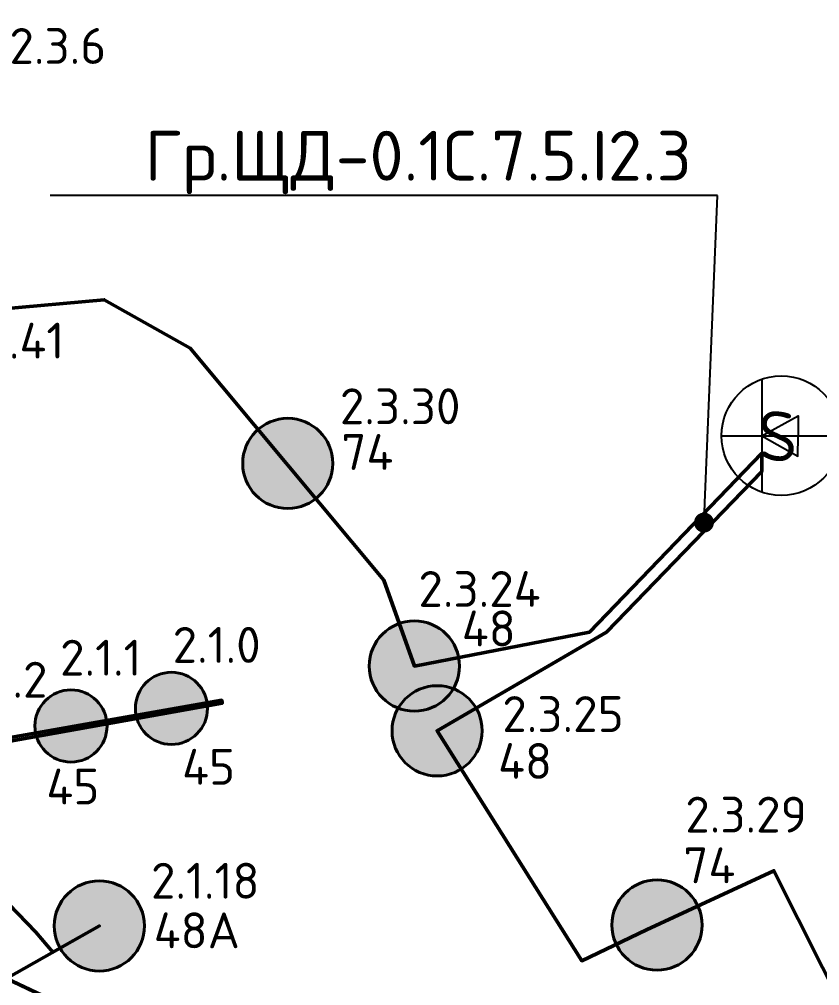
# Model space of a CAD drawing. Header units: millimetres. Extents: x -813692 to 807431, y 0 to 1813163.
# Drawn here: x 23610 to 27628, y 809603 to 814452 of the extents above; entities that cross this region are included whole.
import ezdxf
from ezdxf import colors
from ezdxf.entities.mleader import LeaderData, LeaderLine
from ezdxf.math import Vec2, Vec3

# ---------------------------------------------------------------- set-up
doc = ezdxf.new("R2010")
doc.units = ezdxf.units.MM
for name, color, linetype, lineweight in [('0_Авт.', 10, 'Continuous', 5), ('_Гр.ЩД-0.1С.7.5.I2.1', 6, 'Continuous', 50), ('_Гр.ЩД-0.1С.7.5.I2.3', 6, 'Continuous', 50), ('_освещение_dali', 3, 'Continuous', 50), ('A-ANNO-DIMS', 7, 'Continuous', 9), ('АР_лифты_Р', 252, 'Continuous', 35), ('АР_монолит', 252, 'Continuous', 50)]:
    doc.layers.add(name, color=color, linetype=linetype, lineweight=lineweight)
for name, color, linetype, lineweight, true_color in [('DLX_LUM 1', 7, 'Continuous', 40, 0x130bf4), ('DLX_LUM 2', 7, 'Continuous', 40, 0x1b0ff0), ('DLX_LUM 3', 7, 'Continuous', 40, 0x130bf4), ('DLX_LUM 5', 7, 'Continuous', 40, 0xfb3904)]:
    doc.layers.add(name, color=color, linetype=linetype, lineweight=lineweight, true_color=true_color)
doc.layers.add('Вставка', color=252, linetype='Continuous')
doc.styles.add('GOST 2.304', font='GOST Common.ttf')
doc.styles.add('ISOCPEUR', font='isocpeur.ttf')
doc.styles.add('TableTextStyle', font='isocpeur.ttf')
doc.linetypes.add('Truba', pattern='A,3e-05,[4,MSH_7,S=1,R=0,X=0,Y=0],-3.022072', length=3.022102)
doc.linetypes.add('Проводка в лотке', pattern='A,7.5,[130,ltypeshp.shx,S=0.5,R=0,X=0,Y=0],1,[130,ltypeshp.shx,S=1,R=90,X=0,Y=-0.5],1,[130,ltypeshp.shx,S=0.5,R=0,X=0,Y=0],7.5', length=17)
doc.dimstyles.new('М-200', dxfattribs={"dimtxt": 400, "dimasz": 160, "dimexe": 200, "dimexo": 400, "dimgap": 50, "dimtad": 1, "dimdec": 0, "dimzin": 0, "dimdsep": 46, "dimtxsty": 'GOST 2.304', "dimblk": 'ARCHTICK', "dimcen": 180, "dimdle": 200, "dimadec": 0, "dimazin": 0, "dimtfac": 1, "dimtdec": 0, "dimtmove": 1, "dimatfit": 0, "dimfxl": 1, "dimtolj": 1, "dimtzin": 0, "dimarcsym": 0})

# ---------------------------------------------------------------- blocks, each defined once
blk = doc.blocks.new('_ArchTick')
at = {"color": 0, "linetype": 'ByBlock', "const_width": 0.15}
blk.add_lwpolyline([(-0.5, -0.5), (0.5, 0.5)], dxfattribs=at)
blk = doc.blocks.new('*D38')
at = {"layer": 'A-ANNO-DIMS', "color": 0, "lineweight": -2, "transparency": 16777216}
blk.add_arc((-165703.8, -113309.3), 107894.2, 269.999998, 325.999999, dxfattribs=at)
at = {"layer": 'Defpoints', "color": 0, "lineweight": 30, "transparency": 16777216}
for p in [(-165703.8, -113309.3), (-165703.8, -113309.3), (-75741.3, -173989.8), (-131171, -215527.9), (-165703.8, -221903.3)]:
    blk.add_point(p, dxfattribs=at)
at = {"layer": 'A-ANNO-DIMS', "color": 0, "lineweight": -2, "transparency": 16777216, "xscale": 160, "yscale": 160, "zscale": 160}
for p, rotation in [((-76255.4, -173643), 55.99999895826774), ((-165703.8, -221203.5), 179.9999981265246)]:
    blk.add_blockref('_ArchTick', p, dxfattribs=dict(at, rotation=rotation))
at = {"layer": 'A-ANNO-DIMS', "color": 0, "transparency": 16777216, "insert": (-114299.5, -207822), "char_height": 400, "attachment_point": 5, "rotation": 28.5412, "style": 'GOST 2.304'}
blk.add_mtext('\\A1;56,0%%D', dxfattribs=at)
blk = doc.blocks.new('A$C85fa3c5e')
at = {"layer": '0_Авт.', "color": 6, "lineweight": 25, "ltscale": 100}
for points in [[(5.418, 6.505), (2.589, 3.676), (3.15, 5.068)], [(5.418, 6.505), (2.589, 3.676), (3.981, 4.236)], [(6.655, 5.428), (3.827, 2.599), (4.387, 3.991)], [(6.655, 5.428), (3.827, 2.599), (5.218, 3.16)], [(-0.973, 2.838), (-0.98, -2.836)], [(-0.976, 0), (0.849, 1.003), (0.849, -0.01)], [(-3, 0), (3, 0)], [(-0.976, 0), (0.838, -1.023), (0.849, -0.01)]]:
    blk.add_lwpolyline(points, dxfattribs=at)
blk.add_circle((0, 0), 3, dxfattribs=at)
blk = doc.blocks.new('DIC5')
at = {"lineweight": 0, "ltscale": 100, "style": 'TableTextStyle'}
for tag, p, height in [('73', (-1092.3, 4069.9, -497), 180), ('48', (-874.8, 2910.8, -497), 180), ('S', (2995.9, 2719.1), 250), ('73', (2203.5, 2495.7, -497), 180), ('45', (5169.2, 2403.1, -497), 180), ('45', (4604.2, 2338.9, -497), 180), ('45', (4099, 2228.5, -497), 180), ('72', (-478.4, 2162.7, -497), 180), ('45', (3628.6, 2152.3, -497), 180), ('75', (-3291.4, 2015.1, -497), 180), ('48А', (-2421.4, 1530.3, -497), 180), ('45', (3081.2, 1452.1, -497), 180), ('45', (2539.9, 1348.6, -497), 180), ('46', (-4370.2, 1233.2, -497), 180), ('48А', (-635, 1263, -497), 180), ('45', (1990.7, 1241.3, -497), 180), ('45', (1410.5, 1180.9, -497), 180), ('48А', (5060.5, 1219.6, -497), 180), ('45', (668.2, 1103.4, -497), 180), ('45', (-2691, 1013.8, -497), 180), ('45', (-1866.4, 1014.4, -497), 180), ('72', (3777.4, 958.7, -497), 180), ('72', (2498, 394.4, -497), 180), ('45', (-3211.8, 321.7, -497), 180), ('72', (1518.8, 337.8, -497), 180), ('45', (-3890.4, 224.1, -497), 180), ('S', (-1672.6, 182.2), 250), ('45', (-4605.7, 134.2, -497), 180), ('48', (3437.5, 83.7, -497), 180), ('75', (6907.8, 29.7, -497), 180), ('73', (-2623.3, -652.2, -497), 180), ('75', (-484.9, -619.4, -497), 180), ('46', (2139.4, -632.3, -497), 180), ('74', (3651.5, -1327.7, -497), 180), ('48', (340.9, -1703.2, -497), 180), ('48А', (-1815.1, -2177.9, -497), 180), ('75', (5458.9, -2276.1, -497), 180), ('74', (2490.4, -2364.2, -497), 180), ('73', (35.7, -2443.3, -497), 180), ('76', (-2742, -2568.4, -497), 180), ('75', (-369.2, -3189.3, -497), 180), ('47', (-3250.3, -3246, -497), 180), ('48', (-2516.5, -3718.4, -497), 180), ('47', (694.5, -3696.7, -497), 180), ('46', (1889.9, -4006.8, -497), 180), ('45', (-4753.3, -4413, -497), 180), ('48А', (-1089.8, -4515.4, -497), 180), ('72', (-3492.2, -4556.2, -497), 180), ('71', (258.2, -4547.4, -497), 180), ('46', (1480.3, -4587.8, -497), 180), ('72', (-1967.2, -4618.8, -497), 180), ('48', (267.2, -5226.1, -497), 180)]:
    blk.add_attdef(tag, p, '', height=height, dxfattribs=at)
at = {"layer": '_освещение_dali', "color": 7, "style": 'TableTextStyle'}
for s, p in [('45', (5216.8, 1791.4, -497)), ('45', (4535.2, 1692.3, -497)), ('48А', (5074.2, 970.7, -497))]:
    blk.add_text(s, height=180, dxfattribs=at).set_placement(p)
blk = doc.blocks.new('DIC7')
at = {"lineweight": 0, "ltscale": 100, "style": 'TableTextStyle'}
for tag, p, height in [('72', (-3441.5, 6318.3, -497), 180), ('75', (-6396.2, 5349.1, -497), 180), ('48', (-4786, 5062.7, -497), 180), ('73', (-4584.1, 4464.6, -497), 180), ('48А', (-6638.2, 4353.4, -497), 180), ('73', (-1551, 3817.3, -497), 180), ('74', (-3100.8, 2954.7, -497), 180), ('74', (-5668, 2846.2, -497), 180), ('S', (-4333.4, 2077.8), 250), ('48', (-2915.7, 2137, -497), 180), ('73', (-1862.8, 1449.9, -497), 180), ('74', (-3280.7, 962.2, -497), 180), ('75', (-5831.5, 932.5, -497), 180), ('48А', (-4354.4, 914.7, -497), 180), ('72', (259.8, 444, -497), 180), ('48', (-4219.8, 360.9, -497), 180), ('46', (-6422.4, 267.5, -497), 180), ('48А', (-1831.2, 263.8), 180), ('47', (-5467, -79.4, -497), 180), ('73', (-3441.8, -294.6, -497), 180), ('72', (-2200.2, -348.4, -497), 180), ('74', (-4955.3, -843.3, -497), 180), ('48А', (-3128, -826.2, -497), 180), ('72', (-2490.2, -1368.6, -497), 180), ('47', (-4468.8, -1415.5, -497), 180), ('45', (-1081, -1737.8, -497), 180), ('45', (-1520.1, -2001.2, -497), 180), ('74', (-3817, -2031.3, -497), 180), ('45', (-1959.1, -2264.6, -497), 180), ('45', (-2398.2, -2528, -497), 180), ('45', (-2837.2, -2791.4, -497), 180), ('45', (-3276.3, -3054.8, -497), 180), ('45', (-3715.3, -3318.2, -497), 180), ('75', (-1825.3, -3480, -497), 180), ('45', (-4154.4, -3581.6, -497), 180), ('74', (138.9, -3809.5, -497), 180), ('75', (-2876.2, -3847.8, -497), 180), ('S', (2703.3, -4113.4), 250), ('46', (-5429.5, -4202.3, -497), 180), ('48', (533, -4726.1, -497), 180), ('74', (-4451.4, -4841.8, -497), 180), ('48', (954.2, -5353.9, -497), 180), ('74', (1872.8, -5858.5, -497), 180), ('46', (5052.1, -8079, -497), 180), ('74', (3331.4, -8568.7, -497), 180)]:
    blk.add_attdef(tag, p, '', height=height, dxfattribs=at)
for p in [(-2646.7, 3851.3, -497), (-3152.4, 3771.2, -497), (-3658.1, 3691.1, -497), (-4163.8, 3611, -497), (-4669.5, 3530.9, -497), (-5175.2, 3450.8, -497), (-5680.9, 3370.7, -497), (-6186.6, 3290.6, -497), (-6692.3, 3210.5, -497)]:
    blk.add_attdef('45', p, '', height=180, rotation=345, dxfattribs=at)
at = {"layer": '_освещение_dali', "color": 18, "true_color": 0x000000, "style": 'TableTextStyle'}
for s, p in [('74', (146.1, -4038.7, -497)), ('48', (750.8, -4924.4, -497)), ('48', (932.8, -5589.4, -497)), ('74', (1863, -6113.1, -497))]:
    blk.add_text(s, height=180, dxfattribs=at).set_placement(p)
blk = doc.blocks.new('_Dot')
at = {"color": 0, "linetype": 'ByBlock', "lineweight": -2}
blk.add_line((-0.5, 0), (-1, 0), dxfattribs=at)
at = {"color": 0, "linetype": 'ByBlock', "const_width": 0.5}
blk.add_lwpolyline([(-0.25, 0, 1), (0.25, 0, 1)], format="xyb", close=True, dxfattribs=at)
blk = doc.blocks.new('A$Cab2378fa')
at = {"lineweight": 25, "true_color": 0xfff5f5}
h = blk.add_hatch(color=7, dxfattribs=at)
h.dxf.hatch_style = 1
h.paths.add_polyline_path([(0, 0), (-141.6, -170.3, 0.174923), (3, -222.4, 0.197808), (162.3, -156.8)])
h.paths.add_polyline_path([(-163.2, 157.6), (0, 0), (147.8, 177.8, 0.175398), (3, 230.2, 0.209014)])
at = {"lineweight": 25}
h = blk.add_hatch(color=256, dxfattribs=at)
h.paths.add_polyline_path([(162.3, -156.8, 0.442338), (147.8, 177.8), (0, 0)])
h.paths.add_polyline_path([(-141.6, -170.3), (0, 0), (-163.2, 157.6, 0.430096)])
blk.add_circle((3, 3.9), 226.3)
blk = doc.blocks.new('Оси200')
at = {"layer": 'A-ANNO-DIMS'}
dim = blk.add_angular_dim_2l(base=(-131171, -215527.9), line1=((-165703.8, -113309.3), (-75741.3, -173989.8)), line2=((-165703.8, -113309.3), (-165703.8, -221903.3)), text='56,0%%D', dimstyle='М-200', override={"dimadec": 2, "dimtmove": 2}, dxfattribs=at)
dim.commit()
dim.dimension.update_dxf_attribs({"geometry": '*D38', "text_midpoint": (-114299.5, -207822), "dimtype": 130})
blk = doc.blocks.new('A$C6724712c')
at = {"layer": 'A-ANNO-DIMS', "color": 18, "lineweight": 0, "true_color": 0x000000}
blk.add_blockref('Оси200', (433047.4, 279674.7), dxfattribs=at)

msp = doc.modelspace()

# ---------------------------------------------------------------- block references
at = {"layer": 'Вставка', "linetype": 'Truba', "lineweight": 30, "ltscale": 100}
msp.add_blockref('A$C6724712c', (-266052.4, 717506.5), dxfattribs=at)

# ---------------------------------------------------------------- next in the draw order: linework, layer by layer
at = {"layer": '_Гр.ЩД-0.1С.7.5.I2.1', "ltscale": 100}
for points in [[(23059.3, 810740.4), (24628.9, 811021.4), (24626.4, 811035.8), (23098.1, 810766.9)], [(22109, 805741.4), (24377.7, 806568.2), (25770.5, 808587.9), (23546.1, 809639.3), (24011.5, 809903), (23778.8, 809771.1), (23693.2, 809871), (23059.3, 810526.7)]]:
    msp.add_lwpolyline(points, dxfattribs=at)
at = {"layer": '_Гр.ЩД-0.1С.7.5.I2.3', "ltscale": 100}
msp.add_lwpolyline([(23546.1, 809639.3), (26840.4, 808072.2), (28441, 808106.1), (29730, 807809.3), (29802.7, 808144.2), (28252.2, 808480.9), (27398.3, 810179.5), (26757.9, 809882.6), (26433.1, 809728.1), (25707.2, 810882), (26557.1, 811377.2), (27337.3, 812183.9), (27337.4, 812276), (26472, 811377.8), (25592.9, 811207.2), (25438.9, 811638.3), (24468.3, 812803), (24036.4, 813045.2), (22986.5, 812951.8)], dxfattribs=at)

# ---------------------------------------------------------------- next in the draw order: block references
at = {"layer": '0_Авт.', "color": 3, "linetype": 'Проводка в лотке', "ltscale": 100, "xscale": 100, "yscale": 100, "zscale": 100}
msp.add_blockref('A$C85fa3c5e', (27435.1, 812362.8), dxfattribs=at)
at = {"layer": '_Гр.ЩД-0.1С.7.5.I2.1', "lineweight": 0}
ref = msp.add_blockref('DIC5', (19210, 808820), dxfattribs=at)
ref.add_attrib('45', '2.1.0', (24379.2, 811223.1, -497), dxfattribs={"layer": '0', "lineweight": 0, "ltscale": 100, "height": 180, "style": 'TableTextStyle'})
ref.add_attrib('45', '2.1.1', (23814.2, 811158.9, -497), dxfattribs={"layer": '0', "lineweight": 0, "ltscale": 100, "height": 180, "style": 'TableTextStyle'})
ref.add_attrib('45', '2.1.2', (23309, 811048.5, -497), dxfattribs={"layer": '0', "lineweight": 0, "ltscale": 100, "height": 180, "style": 'TableTextStyle'})
ref.add_attrib('48А', '2.1.18', (24270.5, 810039.6, -497), dxfattribs={"layer": '0', "lineweight": 0, "ltscale": 100, "height": 180, "style": 'TableTextStyle'})
at = {"layer": '_Гр.ЩД-0.1С.7.5.I2.3', "lineweight": 0}
ref = msp.add_blockref('DIC7', (25080, 816230), dxfattribs=at)
ref.add_attrib('74', '2.3.29', (26952.8, 810371.5, -497), dxfattribs={"layer": '0', "lineweight": 0, "ltscale": 100, "height": 180, "style": 'TableTextStyle'})
ref.add_attrib('74', '2.3.30', (25218.9, 812420.5, -497), dxfattribs={"layer": '0', "lineweight": 0, "ltscale": 100, "height": 180, "style": 'TableTextStyle'})
ref.add_attrib('48', '2.3.24', (25613, 811503.9, -497), dxfattribs={"layer": '0', "lineweight": 0, "ltscale": 100, "height": 180, "style": 'TableTextStyle'})
ref.add_attrib('48', '2.3.25', (26034.2, 810876.1, -497), dxfattribs={"layer": '0', "lineweight": 0, "ltscale": 100, "height": 180, "style": 'TableTextStyle'})
ref.add_attrib('45', '2.3.6', (23559.9, 814228.8, -497), dxfattribs={"layer": '0', "lineweight": 0, "ltscale": 100, "height": 180, "style": 'TableTextStyle'})
ref.add_attrib('75', '2.3.41', (23254.7, 812750, -497), dxfattribs={"layer": '0', "lineweight": 0, "ltscale": 100, "height": 180, "style": 'TableTextStyle'})
at = {"layer": 'DLX_LUM 1', "ltscale": 100}
for p in [(24954.5, 812220), (26808.1, 809903.5)]:
    msp.add_blockref('A$Cab2378fa', p, dxfattribs=at)
at = {"layer": 'DLX_LUM 2', "ltscale": 100}
for p in [(25590, 811203.3), (25704.3, 810878.1)]:
    msp.add_blockref('A$Cab2378fa', p, dxfattribs=at)
at = {"layer": 'DLX_LUM 3', "ltscale": 100, "xscale": 0.8, "yscale": 0.8, "zscale": 0.8}
for p in [(24371.1, 810991.5), (23866.8, 810903.2)]:
    msp.add_blockref('A$Cab2378fa', p, dxfattribs=at)
at = {"layer": 'DLX_LUM 5', "ltscale": 100}
msp.add_blockref('A$Cab2378fa', (24008.6, 809899.1), dxfattribs=at)

# ---------------------------------------------------------------- next in the draw order: texts
at = {"layer": 'Defpoints', "color": 31, "true_color": 0xfcc187, "style": 'TableTextStyle'}
msp.add_text('S', height=250, dxfattribs=at).set_placement((27318, 812235.4))

# ---------------------------------------------------------------- next in the draw order: leaders
at = {"layer": '_Гр.ЩД-0.1С.7.5.I2.3'}
ml = msp.add_multileader_mtext('Standard', dxfattribs=at)
ml.set_content('Гр.ЩД-0.1С.7.5.I2.3', color=256, style='ISOCPEUR')
ml.set_leader_properties()
ml.set_arrow_properties(name='DOT')
ml.build(insert=Vec2(0, 0))
ml.multileader.update_dxf_attribs({"has_dogleg": 0, "text_left_attachment_type": 6, "text_right_attachment_type": 6, "arrow_head_size": 100})
ctx = ml.context
ctx.base_point, ctx.char_height, ctx.arrow_head_size, ctx.landing_gap_size, ctx.plane_origin = Vec3(24039.1, 813568.1), 250, 100, 200, Vec3(108482.4, 941338.7)
ctx.left_attachment, ctx.right_attachment = 6, 6
notes = []
notes.append((ctx, [(1, (1, 1, 0), (27122.1, 813568.1), (-1, 0), 8, [(1, [(27046.9, 811927)], 0, [])])]))
ctx.mtext.insert, ctx.mtext.flow_direction = Vec3(24239.1, 813893.1), 5
for ctx, leaders in notes:
    for number, flags, end, landing, length, lines in leaders:
        leader = LeaderData()
        leader.index, (leader.has_last_leader_line, leader.has_dogleg_vector, leader.attachment_direction) = number, flags
        leader.last_leader_point, leader.dogleg_vector, leader.dogleg_length = Vec3(end), Vec3(landing), length
        for number, points, colour, breaks in lines:
            line = LeaderLine()
            line.index, line.vertices, line.color, line.breaks = number, Vec3.list(points), colors.encode_raw_color(colour), breaks
            leader.lines.append(line)
        ctx.leaders.append(leader)

doc.saveas('drawing.dxf')
